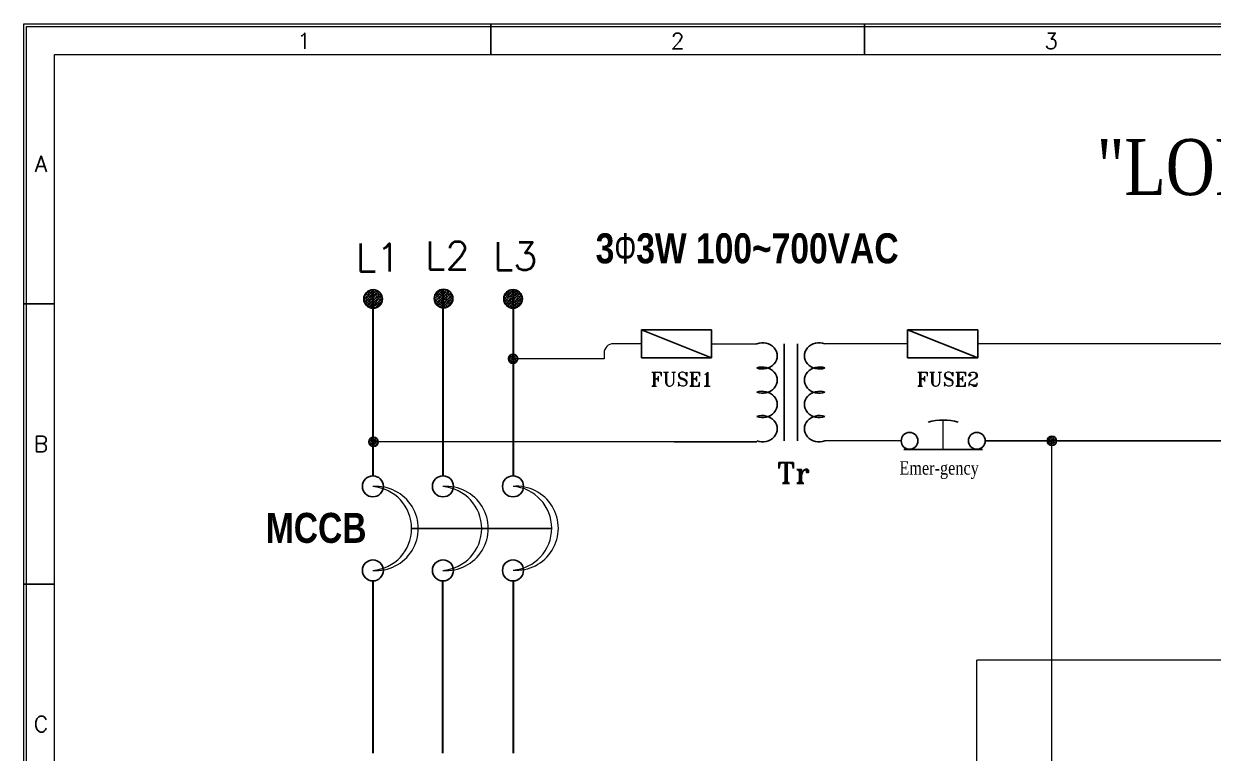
# Model space of a CAD drawing. Header units: millimetres. Extents: x 107 to 2900, y 85 to 3996.
# Drawn here: x 114.6 to 389.6, y 516.2 to 684.8 of the extents above; entities that cross this region are included whole.
import ezdxf
from ezdxf.enums import TextEntityAlignment as Align
from ezdxf.lldxf.tags import DXFTag

# ---------------------------------------------------------------- set-up
doc = ezdxf.new("R2010")
doc.units = ezdxf.units.MM
for name, color, linetype in [('1', 1, 'CENTER'), ('20', 2, 'Continuous'), ('30', 3, 'Continuous'), ('70', 7, 'Continuous')]:
    doc.layers.add(name, color=color, linetype=linetype)
doc.styles.add('ROMANS', font='ROMANS.shx', dxfattribs={"width": 0.7})
doc.styles.add('SIMPLEX', font='SIMPLEX')
doc.styles.add('SS', font='batang.ttc', dxfattribs={"width": 0.8})
doc.styles.add('STYLE2', font='romant.shx')
tags = doc.linetypes.add('CENTER', pattern=[2, 1.25, -0.25, 0.25, -0.25]).pattern_tags.tags
tags[10:11] = [DXFTag(74, 4), DXFTag(75, 0), DXFTag(340, '0'), DXFTag(46, 1.0), DXFTag(50, 0.0), DXFTag(44, 0.0), DXFTag(45, 0.0)]
tags[8:9] = [DXFTag(74, 4), DXFTag(75, 0), DXFTag(340, '0'), DXFTag(46, 1.0), DXFTag(50, 0.0), DXFTag(44, 0.0), DXFTag(45, 0.0)]
tags[6:7] = [DXFTag(74, 4), DXFTag(75, 0), DXFTag(340, '0'), DXFTag(46, 1.0), DXFTag(50, 0.0), DXFTag(44, 0.0), DXFTag(45, 0.0)]
tags[4:5] = [DXFTag(74, 4), DXFTag(75, 0), DXFTag(340, '0'), DXFTag(46, 1.0), DXFTag(50, 0.0), DXFTag(44, 0.0), DXFTag(45, 0.0)]

msp = doc.modelspace()

# ---------------------------------------------------------------- hatches: boundary and pattern name
at = {"layer": '70'}
h = msp.add_hatch(dxfattribs=at)
h.set_pattern_fill('ANSI33', color=256, scale=2.15937, style=0)
h.set_pattern_definition([(45, (1951.0648, -20.6456), (-0.38172635, 0.38172635), []), (45, (1951.44654, -20.6456), (-0.38172635, 0.38172635), [0.26992129, -0.13496065])])
h.paths.add_polyline_path([(193.201, 621.2, 1), (197.52, 621.2, 1)])
h = msp.add_hatch(dxfattribs=at)
h.set_pattern_fill('ANSI33', color=256, scale=2.15937, style=0)
h.set_pattern_definition([(45, (1967.3555, -20.55015), (-0.38172635, 0.38172635), []), (45, (1967.73725, -20.55015), (-0.38172635, 0.38172635), [0.26992129, -0.13496065])])
h.paths.add_polyline_path([(209.492, 621.295, 1), (213.811, 621.295, 1)])
h = msp.add_hatch(dxfattribs=at)
h.set_pattern_fill('ANSI33', color=256, scale=2.15937, style=0)
h.set_pattern_definition([(45, (1983.409, -20.61797), (-0.38172635, 0.38172635), []), (45, (1983.7907, -20.61797), (-0.38172635, 0.38172635), [0.26992129, -0.13496065])])
h.paths.add_polyline_path([(225.546, 621.227, 1), (229.864, 621.227, 1)])
h = msp.add_hatch(dxfattribs=at)
h.set_pattern_fill('ANSI33', color=256, scale=2.15937, style=0)
h.set_pattern_definition([(45, (1967.7426, 19.03294), (-0.38172635, 0.38172635), []), (45, (1968.1243, 19.03294), (-0.38172635, 0.38172635), [0.26992129, -0.13496065])])
h.paths.add_polyline_path([(227.705, 608.462, 0.4142136), (226.625, 607.383, 0.4142136), (227.705, 606.303)])
h.paths.add_polyline_path([(227.705, 608.462), (227.705, 607.383), (228.785, 607.383, 0.4142136)])
h.paths.add_polyline_path([(228.785, 607.383), (227.705, 607.383), (227.705, 606.303, 0.4142136)])
h = msp.add_hatch(dxfattribs=at)
h.set_pattern_fill('ANSI33', color=256, scale=2.15937, style=0)
h.set_pattern_definition([(45, (1935.51535, -0.1892), (-0.38172635, 0.38172635), []), (45, (1935.8971, -0.1892), (-0.38172635, 0.38172635), [0.26992129, -0.13496065])])
h.paths.add_polyline_path([(195.478, 589.24, 0.4142136), (194.398, 588.16, 0.4142136), (195.478, 587.081)])
h.paths.add_polyline_path([(195.478, 589.24), (195.478, 588.16), (196.557, 588.16, 0.4142136)])
h.paths.add_polyline_path([(196.557, 588.16), (195.478, 588.16), (195.478, 587.081, 0.4142136)])
h = msp.add_hatch(dxfattribs=at)
h.set_pattern_fill('ANSI33', color=256, scale=2.15937, style=0)
h.set_pattern_definition([(45, (2092.34286, 0.03943), (-0.38172635, 0.38172635), []), (45, (2092.7246, 0.03943), (-0.38172635, 0.38172635), [0.26992129, -0.13496065])])
h.paths.add_polyline_path([(352.305, 589.469, 0.4142136), (351.226, 588.389, 0.4142136), (352.305, 587.309)])
h.paths.add_polyline_path([(352.305, 589.469), (352.305, 588.389), (353.385, 588.389, 0.4142136)])
h.paths.add_polyline_path([(353.385, 588.389), (352.305, 588.389), (352.305, 587.309, 0.4142136)])

# ---------------------------------------------------------------- linework, layer by layer
at = {"color": 0, "lineweight": 30}
for p, q in [((195.314, 623.359), (195.314, 580.304)), ((211.51, 623.45), (211.51, 580.304)), ((227.705, 623.387), (227.705, 580.304)), ((195.314, 556.011), (195.314, 516.163)), ((211.51, 516.163), (211.51, 556.011)), ((227.705, 556.011), (227.705, 516.163))]:
    msp.add_line(p, q, dxfattribs=at)
at = {"color": 0, "lineweight": 15}
for p, q in [((257.433, 610.863), (250.922, 610.863)), ((273.629, 610.863), (284.061, 610.863)), ((318.945, 610.863), (299.813, 610.863)), ((391.849, 610.863), (335.141, 610.863)), ((248.763, 608.703), (248.763, 607.383)), ((248.763, 607.383), (227.705, 607.383)), ((264.94, 588.16), (195.478, 588.16)), ((317.447, 588.389), (299.813, 588.389))]:
    msp.add_line(p, q, dxfattribs=at)
at = {"color": 7}
for p, q in [((290.362, 588.389), (290.362, 610.863)), ((293.512, 610.863), (293.512, 588.389))]:
    msp.add_line(p, q, dxfattribs=at)
for p, q in [((264.94, 588.16), (268.973, 588.16)), ((268.973, 588.16), (284.061, 588.16))]:
    msp.add_line(p, q)
at = {"color": 1, "linetype": 'ByBlock'}
msp.add_line((318.095, 586.416), (336.233, 586.416), dxfattribs=at)
at = {"color": 0, "linetype": 'ByBlock'}
for p, q in [((352.305, 588.389), (336.881, 588.389)), ((395.134, 588.389), (352.305, 588.389))]:
    msp.add_line(p, q, dxfattribs=at)
at = {"color": 0}
msp.add_line((204.266, 568.158), (236.656, 568.158), dxfattribs=at)
at = {"color": 1, "lineweight": 15}
msp.add_line((463.318, 537.71), (334.933, 537.71), dxfattribs=at)
at = {"color": 1, "linetype": 'ByBlock'}
for centre in [(319.39, 588.389), (334.938, 588.389)]:
    msp.add_circle(centre, 1.943, dxfattribs=at)
at = {"color": 0, "lineweight": 15}
msp.add_arc((250.922, 608.703), 2.159, 90, 180, dxfattribs=at)
at = {"color": 7}
for centre, major_axis, start_param, end_param in [((285.374, 608.053), (3.413, 0), 4.3175972, 8.2487734), ((298.5, 608.053), (3.413, 0), 1.1760053, 5.1071807), ((285.374, 602.435), (-3.413, 0), 1.1760046, 5.1071807), ((298.5, 602.435), (3.413, 0), 1.1760053, 5.1071807), ((285.374, 596.817), (-3.413, 0), 1.1760046, 5.1071807), ((298.5, 596.817), (3.413, 0), 1.1760053, 5.1071807), ((285.374, 591.198), (-3.413, 0), 1.1760046, 5.1071807), ((298.5, 591.198), (3.413, 0), 1.1760053, 5.1071814)]:
    msp.add_ellipse(centre, major_axis=major_axis, ratio=0.8917246, start_param=start_param, end_param=end_param, dxfattribs=at)
at = {"color": 1}
msp.add_ellipse((327.164, 588.389), major_axis=(-7.774, 0), ratio=0.6201867, start_param=4.251835, end_param=5.172943, dxfattribs=at)
at = {"layer": '1', "color": 0}
for p, q in [((257.433, 614.102), (273.629, 607.624)), ((257.433, 614.102), (273.629, 614.102)), ((257.433, 607.624), (257.433, 614.102)), ((273.629, 614.102), (273.629, 607.624)), ((318.945, 614.102), (335.141, 614.102)), ((318.945, 614.102), (335.141, 607.624)), ((318.945, 607.624), (318.945, 614.102)), ((335.141, 614.102), (335.141, 607.624)), ((273.629, 607.624), (257.433, 607.624)), ((335.141, 607.624), (318.945, 607.624))]:
    msp.add_line(p, q, dxfattribs=at)
for centre in [(195.314, 577.875), (211.51, 577.875), (227.705, 577.875), (195.314, 558.44), (211.51, 558.44), (227.705, 558.44)]:
    msp.add_circle(centre, 2.429, dxfattribs=at)
at = {"layer": '20', "color": 0, "lineweight": 13}
msp.add_lwpolyline([(121.727, 162.272), (121.727, 677.714), (928.036, 677.714), (928.036, 162.272)], dxfattribs=at)
at = {"layer": '30', "color": 0}
for p, q in [((222.57, 677.714), (222.57, 684.84)), ((308.944, 677.714), (308.944, 684.84)), ((114.601, 620.059), (121.727, 620.059)), ((114.601, 555.278), (121.727, 555.278))]:
    msp.add_line(p, q, dxfattribs=at)
at = {"layer": '70', "color": 1, "lineweight": 15}
for p, q in [((327.164, 586.416), (327.164, 593.21)), ((334.937, 177.362), (334.933, 537.71))]:
    msp.add_line(p, q, dxfattribs=at)
at = {"layer": '70', "lineweight": 15}
msp.add_line((352.309, 243.05), (352.305, 588.389), dxfattribs=at)
at = {"layer": '70', "color": 0, "lineweight": 13}
for points in [[(935.162, 101.81), (114.601, 101.81), (114.601, 684.84), (935.162, 684.84)], [(934.514, 102.458), (115.249, 102.458), (115.249, 684.192), (934.514, 684.192)]]:
    msp.add_lwpolyline(points, close=True, dxfattribs=at)
at = {"layer": '70'}
for centre, radius in [((195.361, 621.2), 2.159), ((211.652, 621.295), 2.159), ((227.705, 621.227), 2.159), ((227.705, 607.383), 1.08), ((195.478, 588.16), 1.08), ((352.305, 588.389), 1.08)]:
    msp.add_circle(centre, radius, dxfattribs=at)
at = {"layer": '70', "lineweight": 15}
for centre, start, end in [((196.08, 568.127), 265.47912, 94.52088), ((194.549, 568.127), 274.52088, 85.47912), ((212.276, 568.127), 265.47912, 94.52088), ((210.744, 568.127), 274.52088, 85.47912), ((228.471, 568.188), 265.47912, 94.52088), ((226.939, 568.188), 274.52088, 85.47912)]:
    msp.add_arc(centre, 9.717, start, end, dxfattribs=at)

# ---------------------------------------------------------------- texts
at = {"color": 0, "style": 'SS', "width": 0.8}
msp.add_text('"LOP"-"rCS"-"MCC"/Y-Δ Operation', height=12.96, dxfattribs=at).set_placement((362.667, 645.237))
at = {"color": 0}
for s, height, style, p in [('L1', 6.4781, 'SIMPLEX', (191.36, 627.57)), ('L2', 6.4781, 'SIMPLEX', (207.375, 628.042)), ('L3', 6.4781, 'SIMPLEX', (223.056, 627.846)), ('FUSE1', 3.2101, 'STYLE2', (259.503, 601.062)), ('FUSE2', 3.2101, 'STYLE2', (321.015, 601.062)), ('Tr ', 4.8151, 'STYLE2', (288.778, 578.596))]:
    msp.add_text(s, height=height, dxfattribs=dict(at, style=style)).set_placement(p)
at = {"color": 1, "style": 'SS', "width": 0.8}
msp.add_text('Emer-gency', height=3.1095, dxfattribs=at).set_placement((317.035, 580.578))
at = {"layer": '30', "color": 0, "style": 'SIMPLEX'}
for s, p in [('1', (179.382, 680.854)), ('2', (265.757, 680.854)), ('3', (352.132, 680.854)), ('A', (118.596, 652.449)), ('B', (118.596, 587.668)), ('C', (118.596, 522.887))]:
    msp.add_text(s, height=3.671, dxfattribs=at).set_placement(p, align=Align.MIDDLE)
at = {"layer": '70', "lineweight": 13, "char_height": 6.93822, "attachment_point": 1, "style": 'ROMANS'}
for s, insert, width in [('{\\fArial Black|b0|i0|c0|p34;3\\fGulim|b0|i0|c129|p34;Φ\\fArial Black|b0|i0|c0|p34;3W 100~700VAC}', (246.817, 636.393), 80.814), ('{\\fArial Black|b0|i0|c0|p34;MCCB}', (170.546, 571.741), 30.93787)]:
    msp.add_mtext(s, dxfattribs=dict(at, insert=insert, width=width))

doc.saveas('drawing.dxf')
